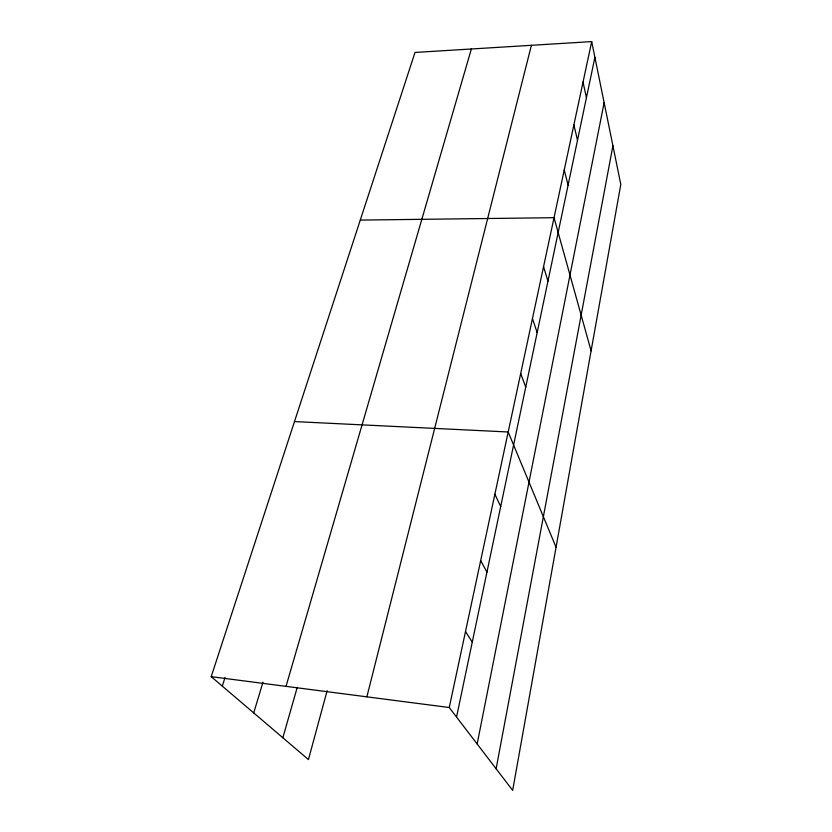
<?xml version="1.0" encoding="UTF-8"?>
<svg xmlns="http://www.w3.org/2000/svg" width="832" height="832" viewBox="0 0 832 832"><rect width="100%" height="100%" fill="white"/><g stroke="black" fill="none" stroke-linecap="round" stroke-linejoin="round"><path stroke-width="1.25" d="M496.122 768.778L612.914 145.714M477.152 743.995L604.136 102.627M456.55 717.07L594.901 57.314M591.698 41.6L620.797 184.423L512.668 790.4L449.249 707.522L591.698 41.6L415.012 52.447L211.203 676.655L308.443 759.574L327.142 690.674M366.87 696.842L531.398 45.302M282.849 737.755L297.211 687.461M286.031 686.358L471.359 48.984M253.718 712.91L262.985 682.188M222.29 686.109L225.056 677.487M360.277 220.085L554.029 217.693L591.094 350.854M294.486 421.574L508.186 431.985L556.057 547.258M211.203 676.655L449.249 707.522M465.504 631.509L472.264 642.148M480.688 560.57L486.949 572.135M494.884 494.198L500.698 506.563M520.697 373.537L525.741 387.15M532.459 318.531L537.17 332.623M543.556 266.677L547.966 281.164M564.231 169.988L568.1 185.12M573.882 124.883L577.512 140.244M583.034 82.139L586.435 97.708"/></g></svg>
